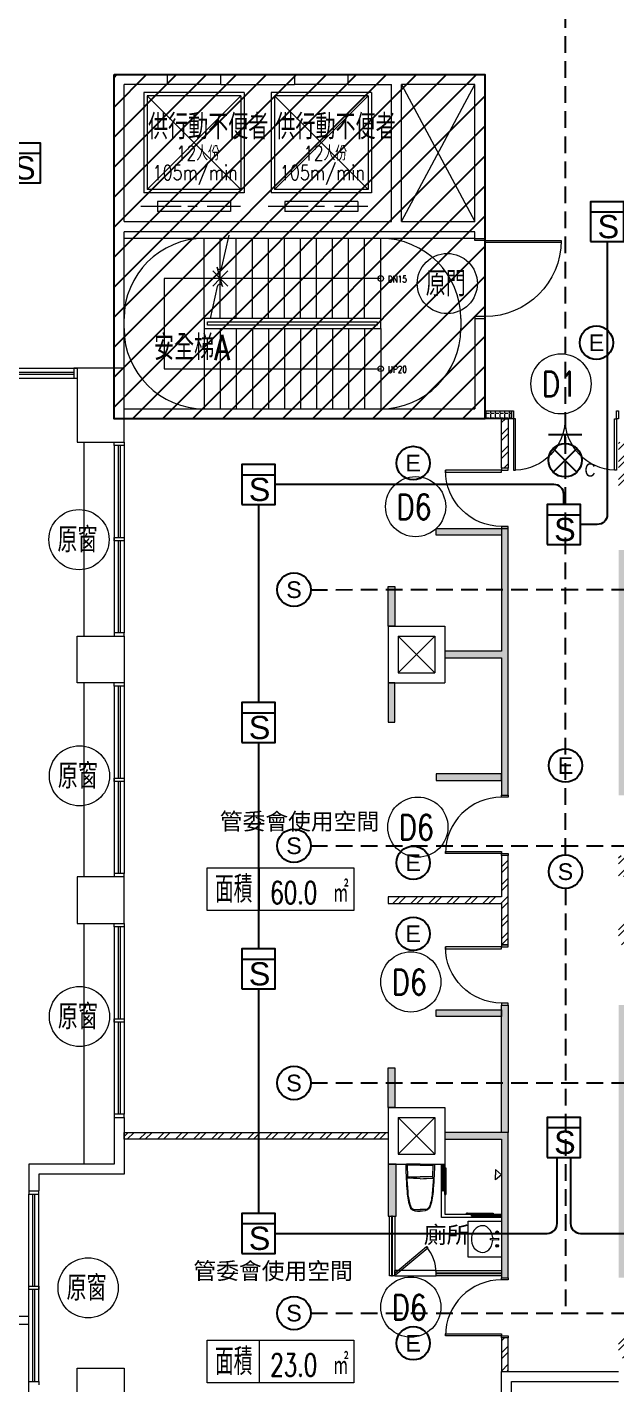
# Model space of a CAD drawing. Header units: millimetres. Extents: x 2561 to 10562, y 3076 to 8728.
# Drawn here: x 4939 to 5820, y 4101 to 6130 of the extents above; entities that cross this region are included whole.
import ezdxf
from ezdxf.enums import TextEntityAlignment as Align

# ---------------------------------------------------------------- set-up
doc = ezdxf.new("R2010")
doc.units = ezdxf.units.MM
doc.linetypes.add('HIDDEN', pattern=[0.375, 0.25, -0.125])
doc.layers.add('0_建築圖', color=252, linetype='Continuous', lineweight=13)
for name, color, linetype in [('1_偵煙探測器', 2, 'Continuous'), ('1_揚聲器', 6, 'Continuous'), ('1_緊急出口燈', 1, 'Continuous'), ('1_緊急照明燈', 2, 'Continuous'), ('4_排煙升位圖', 7, 'Continuous'), ('5_立管-廣播', 20, 'Continuous'), ('5_立管-火警', 100, 'Continuous')]:
    doc.layers.add(name, color=color, linetype=linetype)
doc.styles.add('CH', font='txt.shx', dxfattribs={"width": 0.8, "bigfont": 'chineset.shx'})
doc.styles.add('CHINA', font='SIMPLEX.SHX', dxfattribs={"width": 0.7, "bigfont": 'CHINESET.SHX'})
doc.styles.add('CHINESE', font='complex.shx', dxfattribs={"width": 0.7, "bigfont": 'chineset.shx'})
doc.styles.get("Standard").update_dxf_attribs({"font": 'arial.ttf'})
doc.styles.add('正黑體', font='')
doc.styles.get('正黑體').set_extended_font_data('Microsoft JhengHei')
pattern_1 = [(45, (27710.077, 18987.585), (-13.470384, 13.470384), []), (45, (27719.058, 18987.585), (-13.470384, 13.470384), [])]
pattern_2 = [(0, (27710.0774, 18987.585), (0, 6.985), [5.08, -1.905]), (90, (27710.0774, 18987.585), (-6.985, 4e-16), [5.08, -1.905])]

# ---------------------------------------------------------------- blocks, each defined once
blk = doc.blocks.new('偵煙探測器一種')
at = {"layer": '1_偵煙探測器'}
blk.add_line((0, 44.5), (50, 44.5), dxfattribs=at)
blk.add_lwpolyline([(0, 0), (50, 0), (50, 59.7), (0, 59.7)], close=True, dxfattribs=at)
blk.add_text('S', height=34.7, dxfattribs=at).set_placement((26.6, 22.5), align=Align.MIDDLE)
blk = doc.blocks.new('緊急照明燈崁頂')
at = {"layer": '1_緊急照明燈'}
blk.add_circle((0, 0), 25, dxfattribs=at)
blk.add_text('E', height=25, dxfattribs=at).set_placement((0, 0), align=Align.MIDDLE)
blk = doc.blocks.new('揚聲器(崁頂)')
at = {"layer": '1_揚聲器'}
blk.add_circle((0, 0), 25, dxfattribs=at)
blk.add_text('S', height=25, dxfattribs=at).set_placement((0, 0), align=Align.MIDDLE)
blk = doc.blocks.new('緊急出口燈C級')
at = {"layer": '1_緊急出口燈'}
for p, q in [((25, 38.3), (-25, 38.3)), ((0, 25), (0, 38.3)), ((17.7, -17.7), (-17.7, 17.7)), ((17.7, 17.7), (-17.7, -17.7))]:
    blk.add_line(p, q, dxfattribs=at)
blk.add_circle((0, 0), 25, dxfattribs=at)
at = {"layer": '1_緊急出口燈', "width": 0.8}
blk.add_text('C', height=20, dxfattribs=at).set_placement((37.2, -14.5), align=Align.MIDDLE)
blk = doc.blocks.new('A$C4F484B41')
at = {"layer": '0_建築圖'}
for p, q in [((75, 0), (-75, 0)), ((-75, 0), (-75, -150)), ((75, 0), (75, -150)), ((70, -5), (-70, -5)), ((70, -145), (-70, -5)), ((-70, -145), (70, -5)), ((-70, -5), (-70, -145)), ((70, -5), (70, -145)), ((75, -150), (-75, -150)), ((70, -145), (-70, -145)), ((-19.5, -170.5), (-79.5, -170.5)), ((-54.5, -163), (-54.5, -178)), ((54.5, -163), (-54.5, -163)), ((54.5, -178), (-54.5, -178)), ((4.5, -170.5), (-9.5, -170.5)), ((69.5, -170.5), (19.5, -170.5)), ((54.5, -163), (54.5, -178))]:
    blk.add_line(p, q, dxfattribs=at)
blk = doc.blocks.new('$PWS001115O0MDK', base_point=(0, 7.5))
at = {"layer": '0_建築圖'}
for p, q in [((-140, 15), (140, 15)), ((-140, 9), (-2.5, 9)), ((-140, 6), (-2.5, 6)), ((-140, 0), (140, 0)), ((2.5, 9), (140, 9)), ((2.5, 6), (140, 6))]:
    blk.add_line(p, q, dxfattribs=at)
for points in [[(-145, 15), (-140, 15), (-140, 0), (-145, 0)], [(145, 15), (140, 15), (140, 0), (145, 0)]]:
    blk.add_lwpolyline(points, dxfattribs=at)
blk.add_lwpolyline([(-2.5, 15), (2.5, 15), (2.5, 0), (-2.5, 0)], close=True, dxfattribs=at)
blk = doc.blocks.new('$PWS001115O1E5K', base_point=(0, 7.5))
at = {"layer": '0_建築圖'}
for p, q in [((-325, 15), (325, 15)), ((-325, 0), (325, 0))]:
    blk.add_line(p, q, dxfattribs=at)
at = {"layer": '0_建築圖', "extrusion": (0, 0, -1)}
for p, q in [((-320, 9), (-197.5, 9)), ((-320, 6), (-197.5, 6)), ((-192.5, 9), (-122, 9)), ((-192.5, 6), (-122, 6)), ((122, 9), (192.5, 9)), ((122, 6), (192.5, 6)), ((197.5, 9), (320, 9)), ((197.5, 6), (320, 6))]:
    blk.add_line(p, q, dxfattribs=at)
at = {"layer": '0_建築圖', "linetype": 'Continuous'}
for p, q in [((-117, 0), (-117, -117)), ((-114, 0), (-117, 0)), ((-114, -117), (-114, 0)), ((114, -117), (114, 0)), ((114, 0), (117, 0)), ((117, 0), (117, -117)), ((-117, -117), (-114, -117)), ((117, -117), (114, -117))]:
    blk.add_line(p, q, dxfattribs=at)
at = {"layer": '0_建築圖', "extrusion": (0, 0, -1)}
for points in [[(325, 15), (320, 15), (320, 0), (325, 0)], [(-325, 15), (-320, 15), (-320, 0), (-325, 0)]]:
    blk.add_lwpolyline(points, dxfattribs=at)
for points in [[(197.5, 15), (192.5, 15), (192.5, 0), (197.5, 0)], [(122, 15), (117, 15), (117, 0), (122, 0)], [(-117, 15), (-122, 15), (-122, 0), (-117, 0)], [(-192.5, 15), (-197.5, 15), (-197.5, 0), (-192.5, 0)]]:
    blk.add_lwpolyline(points, close=True, dxfattribs=at)
at = {"layer": '0_建築圖', "linetype": 'Continuous'}
for centre, start, end in [((-117, 0), 270, 0), ((117, 0), 180, 270)]:
    blk.add_arc(centre, 117, start, end, dxfattribs=at)
blk = doc.blocks.new('D1-160-00124')
at = {"layer": '0_建築圖'}
for points in [[(12197.6, -11705.7), (12197.6, -11628.7), (12200.6, -11628.7), (12200.6, -11705.7)], [(12351.6, -11705.7), (12351.6, -11628.7), (12348.6, -11628.7), (12348.6, -11705.7)], [(12194.6, -11717.7), (12197.6, -11717.7), (12197.6, -11705.7), (12194.6, -11705.7)], [(12351.6, -11717.7), (12354.6, -11717.7), (12354.6, -11705.7), (12351.6, -11705.7)]]:
    blk.add_lwpolyline(points, close=True, dxfattribs=at)
for centre, start, end in [((12197.6, -11705.7), 0, 87.7688), ((12351.6, -11705.7), 92.2312, 180)]:
    blk.add_arc(centre, 77, start, end, dxfattribs=at)
blk = doc.blocks.new('$PDS001015O099C')
at = {"layer": '0_建築圖', "linetype": 'Continuous'}
for p, q in [((57, 121.5), (54, 121.5)), ((54, 121.5), (54, 7.5)), ((57, 7.5), (57, 121.5)), ((-60, 7.5), (-57, 7.5)), ((-57, 7.5), (-57, -7.5)), ((54, 7.5), (57, 7.5)), ((60, 7.5), (57, 7.5)), ((57, 7.5), (57, -7.5)), ((-57, -7.5), (-60, -7.5)), ((57, -7.5), (60, -7.5))]:
    blk.add_line(p, q, dxfattribs=at)
blk.add_arc((57, 7.5), 114, 90, 180, dxfattribs=at)
blk = doc.blocks.new('D1')
at = {"layer": '0_建築圖'}
for points in [[(-14966.9, -4070.7), (-14956.9, -4070.7), (-14956.9, -4073.7), (-14966.9, -4073.7)], [(-14966.9, -4157.7), (-15050.9, -4157.7), (-15050.9, -4154.7), (-14966.9, -4154.7)], [(-14966.9, -4157.7), (-14956.9, -4157.7), (-14956.9, -4160.7), (-14966.9, -4160.7)]]:
    blk.add_lwpolyline(points, close=True, dxfattribs=at)
blk.add_arc((-14966.9, -4157.7), 84, 90, 180, dxfattribs=at)
blk = doc.blocks.new('P08')
at = {"color": 0}
for p, q in [((-1.5, 0), (1.5, 0)), ((-11.6, -0.6), (-8.7, -3.4)), ((-11.6, -3.4), (-8.7, -0.6)), ((-2.1, -8.5), (-1.1, -8.5)), ((2.1, -8.5), (1.1, -8.5)), ((8.7, -0.6), (11.6, -3.4)), ((11.6, -0.6), (8.7, -3.4)), ((13.4, -12.3), (10, -10.4))]:
    blk.add_line(p, q, dxfattribs=at)
for points in [[(-13.4, -12.3), (-18.3, -17.3), (-19.6, -20.3), (-20, -23.4)], [(-2.1, -8.5), (-6.2, -9.2), (-10, -10.4), (-13.4, -12.3)], [(1.5, 0), (1, -12), (-1, -12), (-1.5, 0)], [(10, -10.4), (6.2, -9.2), (2.1, -8.5)], [(20, -23.4), (19.6, -20.3), (18.3, -17.3), (16.2, -14.6), (13.4, -12.3)], [(-20, -23.4), (-19.6, -27), (-18.3, -30.3), (-16.2, -33.4), (-13.4, -36.1), (-10, -38.1), (-6.2, -39.6), (-2.1, -40.3), (2.1, -40.3), (6.2, -39.6), (10, -38.1), (13.4, -36.1), (16.2, -33.4), (18.3, -30.3), (19.6, -27), (20, -23.4)]]:
    blk.add_lwpolyline(points, dxfattribs=at)
for centre in [(-10.1, -2), (10.1, -2)]:
    blk.add_circle(centre, 2, dxfattribs=at)
blk = doc.blocks.new('A$C699A5169')
at = {"layer": '0_建築圖'}
for p, q in [((1.1, 70.2), (2.5, 69)), ((41.9, 70.2), (40.5, 69)), ((3.1, 52), (1.8, 49.5)), ((39.9, 52), (41.2, 49.5))]:
    blk.add_line(p, q, dxfattribs=at)
for points in [[(21.5, 70.5), (2.2, 70.5, 0.445994), (0, 68, 0.01595), (2.1, 29, 0.076649), (7.2, 4.8, 0.224847), (21.5, 0, 4.593998)], [(21.5, 69.2), (3.1, 69.2, 0.332674), (2.3, 68.6), (2.9, 52.5, 0.271876), (3.4, 51.8, 0.013613), (21.5, 51.4, 43.172872)], [(21.5, 70.5), (40.8, 70.5, -0.445994), (43, 68, -0.01595), (40.9, 29, -0.076649), (35.8, 4.8, -0.224847), (21.5, 0, -4.593998)], [(21.5, 69.2), (39.9, 69.2, -0.332674), (40.7, 68.6), (40.1, 52.5, -0.271876), (39.6, 51.8, -0.013613), (21.5, 51.4, -43.172872)], [(21.5, 48.8, 0.015142), (1.8, 49.5, 0.611407), (1.5, 49, -0.004881), (3.4, 24.8, 0.053038), (7.8, 6.2, 0.25421), (15.3, 2.5), (21.5, 2.5)], [(21.5, 48.8, -0.015142), (41.2, 49.5, -0.611407), (41.5, 49, 0.004881), (39.6, 24.8, -0.053038), (35.2, 6.2, -0.25421), (27.7, 2.5), (21.5, 2.5)]]:
    blk.add_lwpolyline(points, format="xyb", dxfattribs=at)

msp = doc.modelspace()

# ---------------------------------------------------------------- hatches: boundary and pattern name
at = {"transparency": 33554687}
h = msp.add_hatch(dxfattribs=at)
h.set_pattern_fill('ANSI31', color=256, scale=10)
h.set_pattern_definition([(45, (-6419.06, -269.007), (-22.45064, 22.45064), [])])
h.paths.add_polyline_path([(5624.316, 5544.439), (5624.316, 6059.439), (5069.316, 6059.439), (5069.316, 5544.439)])
at = {"layer": '0_建築圖'}
h = msp.add_hatch(dxfattribs=at)
h.set_pattern_fill('ANGLE', color=256)
h.set_pattern_definition([(0, (-6513.935, 17343.809), (0, 6.985), [5.08, -1.905]), (90, (-6513.935, 17343.809), (-6.985, 4e-16), [5.08, -1.905])])
h.paths.add_polyline_path([(5624.316, 5556.439), (5664.316, 5556.439), (5664.316, 5544.439), (5624.316, 5544.439)])
h = msp.add_hatch(dxfattribs=at)
h.set_pattern_fill('ANSI32', color=256, scale=2)
h.set_pattern_definition(pattern_1)
h.paths.add_polyline_path([(5649.316, 5470.439), (5659.316, 5470.439), (5659.316, 5544.439), (5649.316, 5544.439)])
h = msp.add_hatch(dxfattribs=at)
h.set_pattern_fill('ANSI32', color=256, scale=2)
h.set_pattern_definition(pattern_1)
h.paths.add_polyline_path([(5659.316, 4891.439), (5649.316, 4891.439), (5649.316, 4829.439), (5479.316, 4829.439), (5479.316, 4819.439), (5649.316, 4819.439), (5649.316, 4757.439), (5659.316, 4757.439)])
h.paths.add_polyline_path([(5479.316, 4466.939), (5479.316, 4476.939), (5084.316, 4476.939), (5084.316, 4466.939)])
h.paths.add_polyline_path([(5659.316, 4169.439), (5649.316, 4169.439), (5649.316, 4119.439), (5659.316, 4119.439)])
h.paths.add_polyline_path([(5824.316, 4139.439), (5834.316, 4139.439), (5834.316, 4169.439), (5824.316, 4169.439)])
h.paths.add_polyline_path([(6014.316, 4476.939), (6014.316, 4466.939), (6404.316, 4466.939), (6404.316, 4476.939)])
h.paths.add_polyline_path([(6404.316, 4819.439), (6404.316, 4829.439), (5894.316, 4829.439), (5894.316, 4819.439)])
h.paths.add_polyline_path([(6014.316, 5196.939), (6014.316, 5186.939), (6404.316, 5186.939), (6404.316, 5196.939)])
h.paths.add_polyline_path([(5824.316, 5438.439), (5834.316, 5438.439), (5834.316, 5509.439), (5824.316, 5509.439)])
h.paths.add_polyline_path([(5834.316, 4891.439), (5824.316, 4891.439), (5824.316, 4859.439), (5834.316, 4859.439)])
h.paths.add_polyline_path([(5824.316, 4757.439), (5834.316, 4757.439), (5834.316, 4789.439), (5824.316, 4789.439)])
h = msp.add_hatch(dxfattribs=at)
h.set_pattern_fill('ANGLE', color=256)
h.set_pattern_definition(pattern_2)
h.paths.add_polyline_path([(5659.316, 5380.439), (5649.316, 5380.439), (5649.316, 5196.939), (5564.316, 5196.939), (5564.316, 5186.939), (5649.316, 5186.939), (5649.316, 4981.439), (5659.316, 4981.439)])
h.paths.add_polyline_path([(5834.316, 5348.439), (5824.316, 5348.439), (5824.316, 4981.439), (5834.316, 4981.439), (5834.316, 5186.939), (5929.316, 5186.939), (5929.316, 5196.939), (5834.316, 5196.939)])
h.paths.add_polyline_path([(6002.316, 5234.439), (6014.316, 5234.439), (6014.316, 5292.939), (6002.316, 5292.939)])
h.paths.add_polyline_path([(6014.316, 5149.439), (6002.316, 5149.439), (6002.316, 5090.939), (6014.316, 5090.939)])
h.paths.add_polyline_path([(5834.316, 4667.439), (5824.316, 4667.439), (5824.316, 4259.439), (5834.316, 4259.439), (5834.316, 4466.939), (5929.316, 4466.939), (5929.316, 4476.939), (5834.316, 4476.939)])
h.paths.add_polyline_path([(6014.316, 4572.939), (6002.316, 4572.939), (6002.316, 4514.439), (6014.316, 4514.439)])
h.paths.add_polyline_path([(6014.316, 4429.439), (6002.316, 4429.439), (6002.316, 4351.86), (6014.316, 4351.86)])
h.paths.add_polyline_path([(5649.316, 4476.939), (5659.316, 4476.939), (5659.316, 4667.439), (5649.316, 4667.439)])
h.paths.add_polyline_path([(5649.316, 4466.939), (5649.316, 4259.439), (5659.316, 4259.439), (5659.316, 4476.939), (5649.316, 4476.939), (5564.316, 4476.939), (5564.316, 4466.939)])
h.paths.add_polyline_path([(5491.316, 4429.439), (5479.316, 4429.439), (5479.316, 4351.86), (5491.316, 4351.86)])
h = msp.add_hatch(dxfattribs=at)
h.set_pattern_fill('ANGLE', color=256)
h.set_pattern_definition(pattern_2)
h.paths.add_polyline_path([(5649.316, 5370.439), (5649.316, 5380.439), (5551.497, 5380.439), (5551.497, 5370.439)])
h.paths.add_polyline_path([(5489.316, 5293.439), (5479.316, 5293.439), (5479.316, 5234.439), (5489.316, 5234.439)])
h.paths.add_polyline_path([(5479.316, 5090.439), (5489.316, 5090.439), (5489.316, 5149.439), (5479.316, 5149.439)])
h.paths.add_polyline_path([(5649.316, 5003.439), (5649.316, 5013.439), (5551.497, 5013.439), (5551.497, 5003.439)])
h.paths.add_polyline_path([(5649.316, 4650.439), (5649.316, 4660.439), (5551.497, 4660.439), (5551.497, 4650.439)])
h.paths.add_polyline_path([(5489.316, 4573.439), (5479.316, 4573.439), (5479.316, 4514.439), (5489.316, 4514.439)])

# ---------------------------------------------------------------- linework, layer by layer
msp.add_lwpolyline([(5069.316, 6059.439), (5624.316, 6059.439), (5624.316, 5544.439), (5069.316, 5544.439)], close=True)
for p, q in [((5069.316, 5620.439), (5069.316, 6059.439)), ((5069.316, 6059.439), (5149.066, 6059.439)), ((5149.066, 6059.439), (5149.066, 6044.439)), ((5229.066, 6044.439), (5229.066, 6059.439)), ((5229.066, 6059.439), (5339.566, 6059.439)), ((5339.566, 6059.439), (5339.566, 6044.439)), ((5419.566, 6059.439), (5624.316, 6059.439)), ((5419.566, 6044.439), (5419.566, 6059.439)), ((5624.316, 6059.439), (5624.316, 5814.439)), ((5149.066, 6044.439), (5084.316, 6044.439)), ((5084.316, 5839.439), (5084.316, 6044.439)), ((5229.066, 6044.439), (5149.066, 6044.439)), ((5229.066, 6044.439), (5339.566, 6044.439)), ((5419.566, 6044.439), (5339.566, 6044.439)), ((5419.566, 6044.439), (5484.316, 6044.439)), ((5484.316, 5839.439), (5484.316, 6044.439)), ((5499.316, 6044.439), (5609.316, 5839.439)), ((5499.316, 5839.439), (5609.316, 6044.439)), ((5499.316, 5839.439), (5499.316, 6044.439)), ((5609.316, 6044.439), (5499.316, 6044.439)), ((5609.316, 5839.439), (5609.316, 6044.439)), ((5084.316, 5839.439), (5484.316, 5839.439)), ((5499.316, 5839.439), (5609.316, 5839.439)), ((5584.316, 5824.439), (5084.316, 5824.439)), ((5084.316, 5620.439), (5084.316, 5824.439)), ((5609.316, 5824.439), (5084.316, 5824.439)), ((5609.316, 5814.439), (5084.316, 5814.439)), ((5204.316, 5694.439), (5204.316, 5814.439)), ((5228.316, 5694.439), (5228.316, 5814.439)), ((5252.316, 5694.439), (5252.316, 5814.439)), ((5276.316, 5694.439), (5276.316, 5814.439)), ((5300.316, 5694.439), (5300.316, 5814.439)), ((5324.316, 5694.439), (5324.316, 5814.439)), ((5348.316, 5694.439), (5348.316, 5814.439)), ((5372.316, 5694.439), (5372.316, 5814.439)), ((5396.316, 5694.439), (5396.316, 5814.439)), ((5420.316, 5694.439), (5420.316, 5814.439)), ((5444.316, 5694.439), (5444.316, 5814.439)), ((5468.316, 5694.439), (5468.316, 5814.439)), ((5609.316, 5824.439), (5584.316, 5824.439)), ((5609.316, 5814.439), (5609.316, 5824.439)), ((5609.316, 5814.439), (5624.316, 5814.439)), ((5468.316, 5694.439), (5204.316, 5694.439)), ((5204.316, 5694.439), (5204.316, 5679.439)), ((5209.316, 5689.439), (5463.316, 5689.439)), ((5209.316, 5684.439), (5209.316, 5689.439)), ((5463.316, 5684.439), (5209.316, 5684.439)), ((5463.316, 5689.439), (5463.316, 5684.439)), ((5468.316, 5679.439), (5468.316, 5694.439)), ((5588.316, 5694.439), (5588.316, 5679.439)), ((5609.316, 5694.439), (5609.316, 5559.439)), ((5609.316, 5694.439), (5624.316, 5694.439)), ((5624.316, 5544.439), (5624.316, 5694.439)), ((5204.316, 5679.439), (5204.316, 5559.439)), ((5204.316, 5679.439), (5468.316, 5679.439)), ((5228.316, 5679.439), (5228.316, 5559.439)), ((5252.316, 5679.439), (5252.316, 5559.439)), ((5276.316, 5679.439), (5276.316, 5559.439)), ((5300.316, 5679.439), (5300.316, 5559.439)), ((5324.316, 5679.439), (5324.316, 5559.439)), ((5348.316, 5679.439), (5348.316, 5559.439)), ((5372.316, 5679.439), (5372.316, 5559.439)), ((5396.316, 5679.439), (5396.316, 5559.439)), ((5420.316, 5679.439), (5420.316, 5559.439)), ((5444.316, 5679.439), (5444.316, 5559.439)), ((5468.316, 5679.439), (5468.316, 5559.439)), ((5084.316, 5559.439), (5609.316, 5559.439)), ((5084.316, 5544.439), (5624.316, 5544.439)), ((5024.316, 5509.439), (5024.316, 5219.439)), ((5479.316, 5234.439), (5564.316, 5234.439)), ((5479.316, 5234.439), (5479.316, 5149.439)), ((5494.316, 5219.439), (5549.316, 5219.439)), ((5494.316, 5219.439), (5494.316, 5164.439)), ((5549.316, 5219.439), (5494.316, 5164.439)), ((5549.316, 5164.439), (5494.316, 5219.439)), ((5549.316, 5219.439), (5549.316, 5164.439)), ((5564.316, 5234.439), (5564.316, 5149.439)), ((5494.316, 5164.439), (5549.316, 5164.439)), ((5024.316, 5149.439), (5024.316, 4859.439)), ((5479.316, 5149.439), (5564.316, 5149.439)), ((5024.316, 4789.439), (5024.316, 4429.439)), ((5479.316, 4514.439), (5564.316, 4514.439)), ((5479.316, 4514.439), (5479.316, 4429.439)), ((5564.316, 4514.439), (5564.316, 4429.439)), ((5069.316, 4499.439), (5069.316, 4429.439)), ((5069.316, 4499.439), (5084.316, 4499.439)), ((5084.316, 4499.439), (5084.316, 4414.439)), ((5494.316, 4499.439), (5549.316, 4499.439)), ((5494.316, 4499.439), (5494.316, 4444.439)), ((5549.316, 4499.439), (5494.316, 4444.439)), ((5549.316, 4444.439), (5494.316, 4499.439)), ((5549.316, 4499.439), (5549.316, 4444.439)), ((5069.316, 4429.439), (4941.816, 4429.439)), ((4941.816, 4429.439), (4941.816, 4389.439)), ((5479.316, 4429.439), (5564.316, 4429.439)), ((5494.316, 4444.439), (5549.316, 4444.439)), ((5084.316, 4414.439), (4956.816, 4414.439)), ((4956.816, 4414.439), (4956.816, 4389.439)), ((4941.816, 4389.439), (4956.816, 4389.439)), ((5489.316, 4262.36), (5489.316, 4270.36)), ((4941.816, 4201.439), (4155.316, 4201.439)), ((4941.816, 4189.439), (4155.316, 4189.439)), ((4941.816, 3852.597), (4941.816, 4189.439)), ((5649.316, 4119.439), (5824.316, 4119.439)), ((5649.316, 4069.439), (5649.316, 4119.439)), ((5664.316, 4104.439), (5824.316, 4104.439)), ((5664.316, 4054.439), (5664.316, 4104.439))]:
    msp.add_line(p, q, dxfattribs=at)
msp.add_lwpolyline([(5213.626, 5694.439), (5224.126, 5742.439, -1), (5231.626, 5742.439), (5223.626, 5771.439, 1), (5230.626, 5771.439), (5241.626, 5819.439)], format="xyb", dxfattribs=at)
for points in [[(5217.316, 5742.939), (5228.316, 5754.439), (5217.316, 5765.939)], [(5239.816, 5742.939), (5228.316, 5754.439), (5239.816, 5765.939)], [(5468.316, 5754.439), (5144.316, 5754.439), (5144.316, 5754.439), (5144.316, 5619.439), (5468.316, 5619.439)], [(5649.316, 5380.439), (5649.316, 5196.939), (5564.316, 5196.939), (5564.316, 5186.939), (5649.316, 5186.939), (5649.316, 4981.439), (5659.316, 4981.439), (5659.316, 5380.439), (5649.316, 5380.439)], [(5649.316, 4891.439), (5649.316, 4829.439), (5479.316, 4829.439), (5479.316, 4819.439), (5649.316, 4819.439), (5649.316, 4757.439), (5659.316, 4757.439), (5659.316, 4891.439), (5649.316, 4891.439)], [(5659.316, 4476.939), (5649.316, 4476.939), (5649.316, 4476.939), (5564.316, 4476.939), (5564.316, 4466.939), (5649.316, 4466.939), (5649.316, 4259.439), (5659.316, 4259.439), (5659.316, 4476.939)], [(5479.316, 4429.439), (5479.316, 4351.86), (5491.316, 4351.86), (5491.316, 4429.439), (5479.316, 4429.439)], [(5649.316, 4349.681), (5559.316, 4349.681), (5559.316, 4429.439), (5564.316, 4429.439), (5564.316, 4354.681), (5649.316, 4354.681), (5649.316, 4349.681)], [(5649.316, 4413.609), (5640.36, 4421.238), (5640.36, 4413.609)], [(5649.316, 4413.609), (5640.36, 4405.98), (5640.36, 4413.609)]]:
    msp.add_lwpolyline(points, dxfattribs=at)
for points in [[(5084.316, 5620.439), (5014.316, 5620.439), (5014.316, 5509.439), (5084.316, 5509.439)], [(5624.316, 5556.439), (5664.316, 5556.439), (5664.316, 5544.439), (5624.316, 5544.439)], [(5649.316, 5544.439), (5659.316, 5544.439), (5659.316, 5470.439), (5649.316, 5470.439)], [(5551.497, 5380.439), (5649.316, 5380.439), (5649.316, 5370.439), (5551.497, 5370.439)], [(5479.316, 5293.439), (5489.316, 5293.439), (5489.316, 5234.439), (5479.316, 5234.439)], [(5084.316, 5219.439), (5084.316, 5149.439), (5014.316, 5149.439), (5014.316, 5219.439)], [(5479.316, 5090.439), (5489.316, 5090.439), (5489.316, 5149.439), (5479.316, 5149.439)], [(5551.497, 5003.439), (5649.316, 5003.439), (5649.316, 5013.439), (5551.497, 5013.439)], [(5084.316, 4859.439), (5014.316, 4859.439), (5014.316, 4789.439), (5084.316, 4789.439)], [(5551.497, 4660.439), (5649.316, 4660.439), (5649.316, 4650.439), (5551.497, 4650.439)], [(5649.316, 4667.439), (5659.316, 4667.439), (5659.316, 4476.939), (5649.316, 4476.939)], [(5479.316, 4573.439), (5489.316, 4573.439), (5489.316, 4514.439), (5479.316, 4514.439)], [(5084.316, 4476.939), (5479.316, 4476.939), (5479.316, 4466.939), (5084.316, 4466.939)], [(5561.066, 4429.439), (5562.566, 4429.439), (5562.566, 4389.56), (5561.066, 4389.56)], [(5564.316, 4423.813), (5565.816, 4423.813), (5565.816, 4383.934), (5564.316, 4383.934)], [(5561.066, 4389.56), (5562.566, 4389.56), (5562.566, 4391.06), (5561.066, 4391.06)], [(5564.316, 4383.934), (5565.816, 4383.934), (5565.816, 4385.434), (5564.316, 4385.434)], [(5481.316, 4351.86), (5489.316, 4351.86), (5489.316, 4262.36), (5481.316, 4262.36)], [(5486.066, 4351.86), (5484.566, 4351.86), (5484.566, 4262.36), (5486.066, 4262.36)], [(5636.728, 4354.681), (5596.728, 4354.681), (5596.728, 4356.181), (5636.728, 4356.181)], [(5596.728, 4354.681), (5598.228, 4354.681), (5598.228, 4356.181), (5596.728, 4356.181)], [(5599.316, 4344.388), (5649.316, 4344.388), (5649.316, 4290.413), (5599.316, 4290.413)], [(5649.316, 4351.431), (5604.316, 4351.431), (5604.316, 4352.931), (5649.316, 4352.931)], [(5604.316, 4351.431), (5605.816, 4351.431), (5605.816, 4352.931), (5604.316, 4352.931)], [(5489.316, 4266.36), (5536.732, 4306.306), (5538.665, 4304.012), (5491.249, 4264.066)], [(5489.316, 4262.36), (5551.316, 4262.36), (5551.316, 4270.36), (5489.316, 4270.36)], [(5649.316, 4262.36), (5551.316, 4262.36), (5551.316, 4270.36), (5649.316, 4270.36)], [(5649.316, 4265.61), (5551.316, 4265.61), (5551.316, 4267.11), (5649.316, 4267.11)], [(5659.316, 4169.439), (5649.316, 4169.439), (5649.316, 4119.439), (5659.316, 4119.439)], [(5014.316, 4124.439), (5084.316, 4124.439), (5084.316, 4054.439), (5014.316, 4054.439)]]:
    msp.add_lwpolyline(points, close=True, dxfattribs=at)
for centre, radius in [((5567.971, 5746.832), 45), ((5468.316, 5754.439), 4.237), ((5468.316, 5619.439), 4.237), ((5738.165, 5596.76), 45), ((5520.577, 5413.133), 45), ((5016.932, 5363.761), 45), ((5017.567, 5010.358), 45), ((5523.982, 4933.659), 45), ((5513.475, 4702.074), 45), ((5017.567, 4650.358), 45), ((5030.589, 4244.439), 45), ((5513.475, 4215.592), 45)]:
    msp.add_circle(centre, radius, dxfattribs=at)
for centre, radius, start, end in [((5204.316, 5694.439), 120, 90, 180), ((5468.316, 5694.439), 120, 0, 90), ((5204.316, 5679.439), 120, 180, 270), ((5468.316, 5679.439), 120, 270, 0), ((5649.316, 5385.439), 84, 77.472095, 77.626375), ((5489.316, 4266.36), 62, 0, 40.112549)]:
    msp.add_arc(centre, radius, start, end, dxfattribs=at)
at = {"layer": '4_排煙升位圖', "color": 4, "lineweight": 0}
for p, q in [((5286.427, 4872.898), (5286.427, 4808.825)), ((5286.427, 4166.16), (5286.427, 4102.086))]:
    msp.add_line(p, q, dxfattribs=at)
for points in [[(5208.913, 4808.825), (5208.913, 4872.898), (5427.941, 4872.898), (5427.941, 4808.825)], [(5208.913, 4102.086), (5208.913, 4166.16), (5427.941, 4166.16), (5427.941, 4102.086)]]:
    msp.add_lwpolyline(points, close=True, dxfattribs=at)
at = {"layer": '5_立管-廣播', "linetype": 'HIDDEN', "ltscale": 100}
for points, elevation in [([(5744.791, 4892.056), (5744.791, 6255.475)], -880.84), ([(5363.632, 5288.863), (6091.856, 5289.281)], -2202.1), ([(5363.632, 4905.797), (6098.434, 4905.797)], -2202.1), ([(5744.791, 4842.056), (5744.791, 4206.645)], -880.84), ([(5363.632, 4550.867), (6098.434, 4550.867)], -2202.1), ([(5363.632, 4206.645), (6148.434, 4206.645)], -2202.1)]:
    msp.add_lwpolyline(points, dxfattribs=dict(at, elevation=elevation))
at = {"layer": '5_立管-火警'}
for points in [[(5807.38, 5809.503), (5807.38, 5401.359, -0.41421356), (5792.38, 5386.359), (5767.396, 5386.359)], [(5742.396, 5416.23), (5742.396, 5431.212, 0.41421356), (5727.396, 5446.212), (5310.511, 5446.212)], [(5310.511, 4325.893), (5717.396, 4325.893, 0.41421356), (5732.396, 4340.893), (5732.396, 4439.57)], [(5752.396, 4439.57), (5752.396, 4340.893, 0.41421356), (5767.396, 4325.893), (6149.763, 4325.893)]]:
    msp.add_lwpolyline(points, format="xyb", dxfattribs=at)
for points in [[(5285.511, 5416.34), (5285.511, 5119.952)], [(5285.511, 5060.209), (5285.511, 4751.465)], [(5285.511, 4691.723), (5285.511, 4355.764)]]:
    msp.add_lwpolyline(points, dxfattribs=at)

# ---------------------------------------------------------------- block references
at = {"layer": '0_建築圖'}
for name, p in [('A$C4F484B41', (5189.066, 6032.439)), ('A$C4F484B41', (5379.566, 6032.439)), ('$PWS001115O1E5K', (4689.316, 5612.939)), ('D1', (20616.179, 9052.11)), ('D1', (20616.179, 8330.11))]:
    msp.add_blockref(name, p, dxfattribs=at)
at = {"layer": '0_建築圖', "xscale": -1}
for name, p, rotation in [('$PDS001015O099C', (5616.816, 5754.439), 270), ('D1-160-00124', (-6530.319, -6161.218), 180), ('D1', (20616.179, 1309.767), 180), ('D1', (20616.179, 596.767), 180)]:
    msp.add_blockref(name, p, dxfattribs=dict(at, rotation=rotation))
at = {"layer": '0_建築圖'}
for name, p, rotation in [('$PWS001115O0MDK', (5076.816, 5364.439), 270), ('$PWS001115O0MDK', (5076.816, 5004.439), 270), ('$PWS001115O0MDK', (5076.816, 4644.439), 270), ('$PWS001115O0MDK', (4949.316, 4244.439), 90), ('P08', (5644.562, 4317.4), 269.9988693898321)]:
    msp.add_blockref(name, p, dxfattribs=dict(at, rotation=rotation))
at = {"layer": '0_建築圖', "xscale": -1}
msp.add_blockref('A$C699A5169', (5548.744, 4358.939), dxfattribs=at)
at = {"layer": '1_偵煙探測器'}
for p in [(4909.32, 5897.324), (5782.38, 5809.503), (5260.511, 5416.34), (5717.396, 5356.487), (5260.511, 5060.209), (5260.511, 4691.723), (5717.396, 4439.57), (5260.511, 4296.022)]:
    msp.add_blockref('偵煙探測器一種', p, dxfattribs=at)
at = {"layer": '1_揚聲器'}
for p in [(5338.632, 5288.863, -2202.1), (5338.632, 4905.797, -2202.1), (5744.791, 4867.056, -880.84), (5338.632, 4550.867, -2202.1), (5338.632, 4206.645, -2202.1)]:
    msp.add_blockref('揚聲器(崁頂)', p, dxfattribs=at)
at = {"layer": '1_緊急出口燈'}
msp.add_blockref('緊急出口燈C級', (5744.316, 5482.466), dxfattribs=at)
at = {"layer": '1_緊急照明燈'}
for p in [(5791.178, 5658.362, -1321.26), (5516.958, 5478.322, -1321.26), (5744.791, 5025.79, -1321.26), (5516.958, 4880.308, -1321.26), (5516.958, 4774.163, -1321.26), (5516.958, 4161.466, -1321.26)]:
    msp.add_blockref('緊急照明燈崁頂', p, dxfattribs=at)

# ---------------------------------------------------------------- texts
at = {"layer": '0_建築圖', "style": 'CHINESE', "width": 0.8}
for s, p in [('DN15', (5479.105, 5748.488)), ('UP20', (5479.105, 5613.488))]:
    msp.add_text(s, height=10, dxfattribs=at).set_placement(p)
at = {"layer": '0_建築圖', "attachment_point": 5, "line_spacing_factor": 0.8, "style": 'CH'}
for s, insert, char_height in [('供行動不便者', (5210.21, 5981.292), 37.5), ('供行動不便者', (5400.71, 5981.292), 37.5), ('12人份', (5194.947, 5941.68), 22), ('12人份', (5385.447, 5941.68), 22), ('105m/min', (5190.52, 5909.072), 22), ('105m/min', (5381.02, 5909.072), 22), ('原門', (5565.697, 5746.446), 37.5), ('安全梯A', (5185.751, 5651.151), 37.5), ('D1', (5735.891, 5596.374), 37.5), ('D6', (5518.304, 5412.747), 37.5), ('原窗', (5014.659, 5363.375), 37.5), ('原窗', (5015.294, 5009.972), 37.5), ('D6', (5521.709, 4933.273), 37.5), ('D6', (5511.202, 4701.688), 37.5), ('原窗', (5015.294, 4649.972), 37.5), ('原窗', (5028.315, 4244.052), 37.5), ('D6', (5511.202, 4215.206), 37.5)]:
    msp.add_mtext_dynamic_manual_height_columns(s, width=192.969, gutter_width=214.474, heights=[0], dxfattribs=dict(at, insert=insert, char_height=char_height))
at = {"layer": '0_建築圖', "char_height": 25, "attachment_point": 1, "style": '正黑體'}
for s, insert, width in [('管委會使用空間', (5227.517, 4954.73), 285.57617), ('廁所', (5532.885, 4336.441), 155.85125), ('管委會使用空間', (5188.005, 4282.226), 285.57617)]:
    msp.add_mtext(s, dxfattribs=dict(at, insert=insert, width=width))
at = {"layer": '4_排煙升位圖', "color": 2, "lineweight": 0, "style": 'CHINA', "width": 0.7}
for s, height, p in [('面積', 40, (5220.425, 4820.754)), ('60.0', 33.3333, (5303.189, 4818.976)), ('㎡', 33.333, (5396.974, 4818.976)), ('面積', 40, (5220.425, 4114.016)), ('23.0', 33.3333, (5303.189, 4112.237)), ('㎡', 33.333, (5396.974, 4112.237))]:
    msp.add_text(s, height=height, dxfattribs=at).set_placement(p)

doc.saveas('drawing.dxf')
